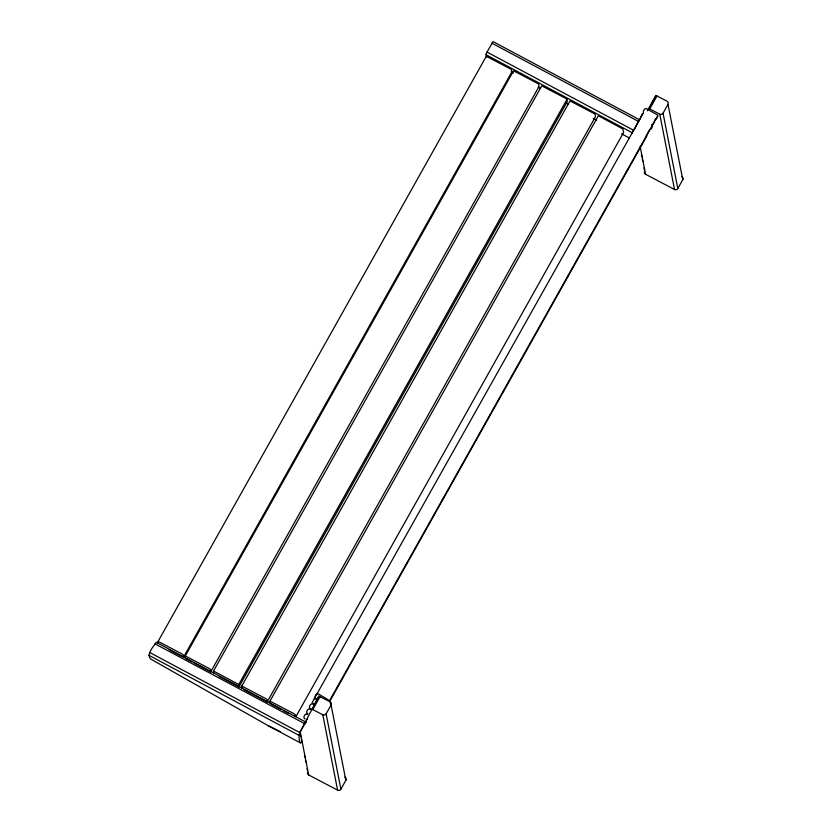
<?xml version="1.0" encoding="UTF-8"?>
<svg xmlns="http://www.w3.org/2000/svg" width="832" height="832" viewBox="0 0 832 832"><rect width="100%" height="100%" fill="white"/><g stroke="black" fill="none" stroke-linecap="round" stroke-linejoin="round"><path stroke-width="1.25" d="M655.096 119.402C656.937 119.61 659.329 114.816 656.344 114.275L647.088 109.086C644.977 106.85 642.606 111.498 643.51 112.902M644.363 171.943A2.423 2.361 -11.1 0 0 645.601 174.304L674.534 189.498A2.423 2.361 -11.1 0 0 677.82 188.531L682.781 179.691L668.002 104.364L668.21 102.565L667.046 101.171L655.918 95.482L647.358 110.781M280.28 731.578L268.674 725.962L150.644 658.996C145.839 654.087 153.816 646.35 156.239 642.304L306.301 722.363M301.766 741.406C299.666 747.022 297.877 734.698 300.061 732.722L149.999 652.662M486.418 57.439L486.138 53.664L493.043 41.6L638.685 119.288M158.059 641.462L486.314 56.274L510.671 69.046L511.534 69.784L511.69 72.207L183.456 657.342L183.269 654.857L181.948 653.89L158.142 641.389L158.184 643.396M192.036 661.918L185.453 658.414L185.307 655.938L513.542 70.803L537.659 83.418L538.741 84.25L538.928 86.736L210.694 671.871L194.23 663.094M219.17 676.395L238.919 686.93L567.154 101.795L566.966 99.31L565.885 98.478L541.767 85.862L213.533 670.998L213.678 673.473M241.904 688.532L241.831 686.036L266.126 698.828L266.989 699.577L267.145 701.99L244.098 689.697M296.046 716.404L623.646 132.402L622.825 128.908L599.279 116.293L598.229 115.981L269.994 701.116L270.14 703.591M307.434 772.585A2.423 2.361 -11.1 0 0 308.672 774.946L337.594 790.14A2.423 2.361 -11.1 0 0 340.891 789.173L345.842 780.333L331.074 705.006A2.423 2.361 -11.1 0 0 330.117 701.813L318.864 696.166L299.551 733.044L304.949 723.497M312.031 709.686L313.175 707.439M313.737 706.306L318.864 696.166M648.97 109.044L650.104 106.798M650.676 105.664L655.918 95.482M307.486 718.702L307.102 719.462M306.342 720.897L306.623 720.366M305.843 721.854L305.375 722.717M643.032 113.547L314.319 698.63L312.125 702.718L313.31 703.695M632.102 132.881L634.442 128.762M637.052 123.698L635.149 128.159M642.554 113.495L640.401 117.718M329.763 701.282L644.665 139.911L646.859 135.834L646.152 135.138M238.919 686.93L238.753 684.518L566.987 99.372M241.748 686.109L570.003 100.922L594.36 113.693L595.223 114.442L595.379 116.854L267.145 701.99M311.563 709.166L312.822 709.561L320.112 696.561M648.502 108.524L649.75 108.919L657.051 95.919M657.831 115.492L329.597 700.638L318.854 694.221C316.451 691.725 313.05 698.058 316.399 698.786M312.822 709.561L322.816 714.813L324.667 714.99L326.113 713.846L331.074 705.006M677.82 188.531L663.042 113.204L668.002 104.364M314.319 698.63L315.775 699.14M185.307 655.938L209.664 668.71L210.527 669.458L210.694 671.871M213.533 670.998L238.753 684.518M269.994 701.116L294.351 713.887L295.214 714.636L295.339 716.57M640.286 118.643L637.749 122.928M646.932 134.763L649.324 130.343M649.459 129.584C651.009 130.416 653.401 125.975 651.872 125.102M651.955 124.374L652.912 124.613L654.971 120.286M649.75 108.919L659.755 114.171A2.423 2.361 -11.1 0 0 663.042 113.204M491.889 43.181L638.539 121.42M486.928 52.021L633.578 130.26M485.878 54.662L632.528 132.902M621.514 133.806L629.47 138.05M169.239 649.761L182.364 656.76M271.232 704.174L281.081 709.426M283.265 710.59L288.735 713.513M154.96 643.822L305.022 723.882M148.938 655.304L299 735.363M268.674 725.962L300.487 742.934M313.019 704.236C310.866 702.125 307.663 708.074 310.565 708.791M310.274 709.332C308.069 707.169 304.918 713.18 307.809 713.898M307.518 714.438C305.375 712.327 302.089 718.276 305.063 718.994M511.181 71.75L513.427 73.018M538.158 87.058L540.405 88.327M566.259 103.002L568.516 104.27M593.247 118.31L596.617 120.224M659.755 114.171L674.534 189.498M640.182 146.671L645.601 174.304M641.43 154.69L641.857 156.874M642.283 159.068L642.72 161.252M643.999 167.825L644.436 170.009M330.117 701.813L330.855 705.578M326.113 713.846L340.891 789.173M322.816 714.813L337.594 790.14M300.186 731.702L308.672 774.946M300.414 734.531L300.841 736.715M301.278 738.91L301.704 741.094M304.491 755.331L304.928 757.515M305.354 759.71L305.781 761.894M307.07 768.466L307.497 770.65M681.824 176.488A2.423 2.361 -11.1 0 1 682.781 179.691M344.895 777.13A2.423 2.361 -11.1 0 1 345.842 780.333"/></g></svg>
